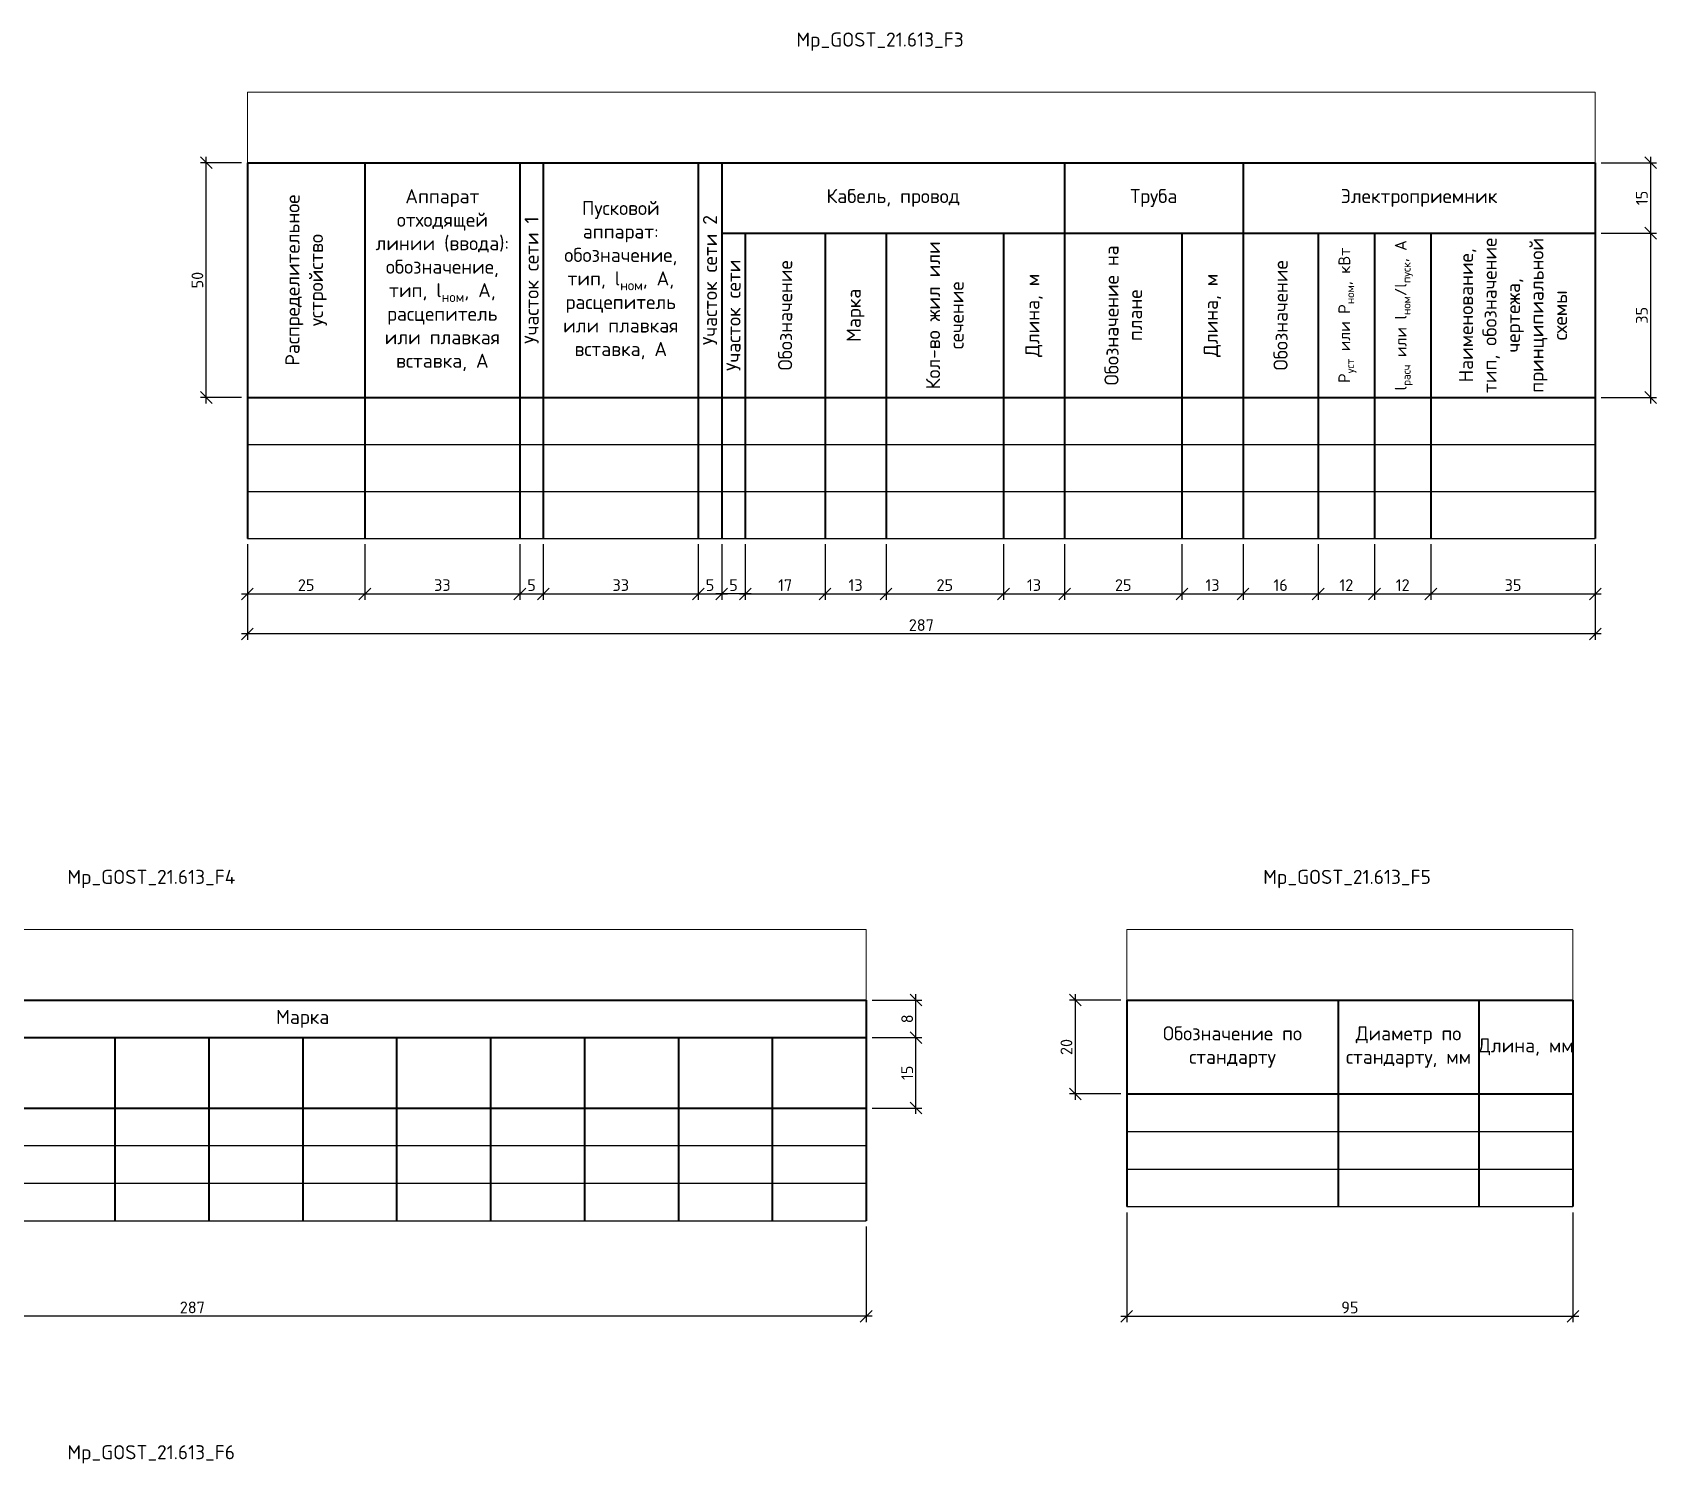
# Model space of a CAD drawing. Header units: millimetres. Extents: x 1497 to 8154, y -1970 to 1505.
# Drawn here: x 6895.7 to 7241.5, y 800.2 to 1105 of the extents above; entities that cross this region are included whole.
import ezdxf

# ---------------------------------------------------------------- set-up
doc = ezdxf.new("R2010")
doc.units = ezdxf.units.MM
doc.styles.add('MpTextStyle', font='isocpeur.ttf')
doc.dimstyles.new('MpDimStyle', dxfattribs={"dimtxt": 2.5, "dimasz": 2.5, "dimexe": 1.25, "dimexo": 1.25, "dimtad": 1, "dimdec": 0, "dimdsep": 46, "dimtxsty": 'MpTextStyle', "dimblk": 'OBLIQUE', "dimcen": 2.5, "dimdle": 1.25, "dimadec": 0, "dimazin": 0, "dimtfac": 1, "dimtdec": 0, "dimtix": 1, "dimtmove": 2, "dimatfit": 3, "dimfxl": 1, "dimarcsym": 0})

# ---------------------------------------------------------------- blocks, each defined once
blk = doc.blocks.new('_Oblique')
at = {"color": 0, "linetype": 'ByBlock', "lineweight": -2}
blk.add_line((-0.5, -0.5), (0.5, 0.5), dxfattribs=at)
blk = doc.blocks.new('*D200')
at = {"color": 0, "lineweight": -2, "transparency": 16777216}
for p, q in [((6940.2, 1077.26), (6931.42, 1077.26)), ((6932.67, 1026.01), (6932.67, 1078.51)), ((6940.2, 1027.26), (6931.42, 1027.26))]:
    blk.add_line(p, q, dxfattribs=at)
at = {"layer": 'Defpoints', "color": 0, "transparency": 16777216}
for p in [(6932.67, 1077.26), (6941.45, 1077.26), (6941.45, 1027.26)]:
    blk.add_point(p, dxfattribs=at)
at = {"color": 0, "lineweight": -2, "transparency": 16777216, "xscale": 2.5, "yscale": 2.5, "zscale": 2.5}
for p, rotation in [((6932.67, 1077.26), 90), ((6932.67, 1027.26), 270)]:
    blk.add_blockref('_Oblique', p, dxfattribs=dict(at, rotation=rotation))
at = {"color": 0, "transparency": 16777216, "insert": (6930.79, 1052.26), "char_height": 2.5, "attachment_point": 5, "rotation": 90, "style": 'MpTextStyle'}
blk.add_mtext('50', dxfattribs=at)
blk = doc.blocks.new('*D201')
at = {"color": 0, "lineweight": -2, "transparency": 16777216}
for p, q in [((6941.45, 996.01), (6941.45, 984.18)), ((6966.45, 996.01), (6966.45, 984.18)), ((6940.2, 985.43), (6967.7, 985.43))]:
    blk.add_line(p, q, dxfattribs=at)
at = {"layer": 'Defpoints', "color": 0, "transparency": 16777216}
for p in [(6941.45, 997.26), (6966.45, 997.26), (6966.45, 985.43)]:
    blk.add_point(p, dxfattribs=at)
at = {"color": 0, "lineweight": -2, "transparency": 16777216, "xscale": 2.5, "yscale": 2.5, "zscale": 2.5, "rotation": 180}
blk.add_blockref('_Oblique', (6941.45, 985.43), dxfattribs=at)
at = {"color": 0, "lineweight": -2, "transparency": 16777216, "xscale": 2.5, "yscale": 2.5, "zscale": 2.5}
blk.add_blockref('_Oblique', (6966.45, 985.43), dxfattribs=at)
at = {"color": 0, "transparency": 16777216, "insert": (6953.95, 987.31), "char_height": 2.5, "attachment_point": 5, "style": 'MpTextStyle'}
blk.add_mtext('25', dxfattribs=at)
blk = doc.blocks.new('*D202')
at = {"color": 0, "lineweight": -2, "transparency": 16777216}
for p, q in [((6966.45, 996.01), (6966.45, 984.18)), ((6999.45, 996.01), (6999.45, 984.18)), ((6965.2, 985.43), (7000.7, 985.43))]:
    blk.add_line(p, q, dxfattribs=at)
at = {"layer": 'Defpoints', "color": 0, "transparency": 16777216}
for p in [(6966.45, 997.26), (6999.45, 997.26), (6999.45, 985.43)]:
    blk.add_point(p, dxfattribs=at)
at = {"color": 0, "lineweight": -2, "transparency": 16777216, "xscale": 2.5, "yscale": 2.5, "zscale": 2.5, "rotation": 180}
blk.add_blockref('_Oblique', (6966.45, 985.43), dxfattribs=at)
at = {"color": 0, "lineweight": -2, "transparency": 16777216, "xscale": 2.5, "yscale": 2.5, "zscale": 2.5}
blk.add_blockref('_Oblique', (6999.45, 985.43), dxfattribs=at)
at = {"color": 0, "transparency": 16777216, "insert": (6982.95, 987.31), "char_height": 2.5, "attachment_point": 5, "style": 'MpTextStyle'}
blk.add_mtext('33', dxfattribs=at)
blk = doc.blocks.new('*D203')
at = {"color": 0, "lineweight": -2, "transparency": 16777216}
for p, q in [((6999.45, 996.01), (6999.45, 984.18)), ((7004.45, 996.01), (7004.45, 984.18)), ((6998.2, 985.43), (7005.7, 985.43))]:
    blk.add_line(p, q, dxfattribs=at)
at = {"layer": 'Defpoints', "color": 0, "transparency": 16777216}
for p in [(6999.45, 997.26), (7004.45, 997.26), (7004.45, 985.43)]:
    blk.add_point(p, dxfattribs=at)
at = {"color": 0, "lineweight": -2, "transparency": 16777216, "xscale": 2.5, "yscale": 2.5, "zscale": 2.5, "rotation": 180}
blk.add_blockref('_Oblique', (6999.45, 985.43), dxfattribs=at)
at = {"color": 0, "lineweight": -2, "transparency": 16777216, "xscale": 2.5, "yscale": 2.5, "zscale": 2.5}
blk.add_blockref('_Oblique', (7004.45, 985.43), dxfattribs=at)
at = {"color": 0, "transparency": 16777216, "insert": (7001.95, 987.31), "char_height": 2.5, "attachment_point": 5, "style": 'MpTextStyle'}
blk.add_mtext('5', dxfattribs=at)
blk = doc.blocks.new('*D204')
at = {"color": 0, "lineweight": -2, "transparency": 16777216}
for p, q in [((7004.45, 996.01), (7004.45, 984.18)), ((7037.45, 996.01), (7037.45, 984.18)), ((7003.2, 985.43), (7038.7, 985.43))]:
    blk.add_line(p, q, dxfattribs=at)
at = {"layer": 'Defpoints', "color": 0, "transparency": 16777216}
for p in [(7004.45, 997.26), (7037.45, 997.26), (7037.45, 985.43)]:
    blk.add_point(p, dxfattribs=at)
at = {"color": 0, "lineweight": -2, "transparency": 16777216, "xscale": 2.5, "yscale": 2.5, "zscale": 2.5, "rotation": 180}
blk.add_blockref('_Oblique', (7004.45, 985.43), dxfattribs=at)
at = {"color": 0, "lineweight": -2, "transparency": 16777216, "xscale": 2.5, "yscale": 2.5, "zscale": 2.5}
blk.add_blockref('_Oblique', (7037.45, 985.43), dxfattribs=at)
at = {"color": 0, "transparency": 16777216, "insert": (7020.95, 987.31), "char_height": 2.5, "attachment_point": 5, "style": 'MpTextStyle'}
blk.add_mtext('33', dxfattribs=at)
blk = doc.blocks.new('*D205')
at = {"color": 0, "lineweight": -2, "transparency": 16777216}
for p, q in [((7037.45, 996.01), (7037.45, 984.18)), ((7042.45, 996.01), (7042.45, 984.18)), ((7036.2, 985.43), (7043.7, 985.43))]:
    blk.add_line(p, q, dxfattribs=at)
at = {"layer": 'Defpoints', "color": 0, "transparency": 16777216}
for p in [(7037.45, 997.26), (7042.45, 997.26), (7042.45, 985.43)]:
    blk.add_point(p, dxfattribs=at)
at = {"color": 0, "lineweight": -2, "transparency": 16777216, "xscale": 2.5, "yscale": 2.5, "zscale": 2.5, "rotation": 180}
blk.add_blockref('_Oblique', (7037.45, 985.43), dxfattribs=at)
at = {"color": 0, "lineweight": -2, "transparency": 16777216, "xscale": 2.5, "yscale": 2.5, "zscale": 2.5}
blk.add_blockref('_Oblique', (7042.45, 985.43), dxfattribs=at)
at = {"color": 0, "transparency": 16777216, "insert": (7039.95, 987.31), "char_height": 2.5, "attachment_point": 5, "style": 'MpTextStyle'}
blk.add_mtext('5', dxfattribs=at)
blk = doc.blocks.new('*D206')
at = {"color": 0, "lineweight": -2, "transparency": 16777216}
for p, q in [((7042.45, 996.01), (7042.45, 984.18)), ((7047.45, 996.01), (7047.45, 984.18)), ((7048.7, 985.43), (7041.2, 985.43))]:
    blk.add_line(p, q, dxfattribs=at)
at = {"layer": 'Defpoints', "color": 0, "transparency": 16777216}
for p in [(7042.45, 997.26), (7047.45, 997.26), (7042.45, 985.43)]:
    blk.add_point(p, dxfattribs=at)
at = {"color": 0, "lineweight": -2, "transparency": 16777216, "xscale": 2.5, "yscale": 2.5, "zscale": 2.5, "rotation": 180}
blk.add_blockref('_Oblique', (7042.45, 985.43), dxfattribs=at)
at = {"color": 0, "lineweight": -2, "transparency": 16777216, "xscale": 2.5, "yscale": 2.5, "zscale": 2.5}
blk.add_blockref('_Oblique', (7047.45, 985.43), dxfattribs=at)
at = {"color": 0, "transparency": 16777216, "insert": (7044.95, 987.31), "char_height": 2.5, "attachment_point": 5, "style": 'MpTextStyle'}
blk.add_mtext('5', dxfattribs=at)
blk = doc.blocks.new('*D207')
at = {"color": 0, "lineweight": -2, "transparency": 16777216}
for p, q in [((7047.45, 996.01), (7047.45, 984.18)), ((7064.45, 996.01), (7064.45, 984.18)), ((7046.2, 985.43), (7065.7, 985.43))]:
    blk.add_line(p, q, dxfattribs=at)
at = {"layer": 'Defpoints', "color": 0, "transparency": 16777216}
for p in [(7047.45, 997.26), (7064.45, 997.26), (7064.45, 985.43)]:
    blk.add_point(p, dxfattribs=at)
at = {"color": 0, "lineweight": -2, "transparency": 16777216, "xscale": 2.5, "yscale": 2.5, "zscale": 2.5, "rotation": 180}
blk.add_blockref('_Oblique', (7047.45, 985.43), dxfattribs=at)
at = {"color": 0, "lineweight": -2, "transparency": 16777216, "xscale": 2.5, "yscale": 2.5, "zscale": 2.5}
blk.add_blockref('_Oblique', (7064.45, 985.43), dxfattribs=at)
at = {"color": 0, "transparency": 16777216, "insert": (7055.95, 987.31), "char_height": 2.5, "attachment_point": 5, "style": 'MpTextStyle'}
blk.add_mtext('17', dxfattribs=at)
blk = doc.blocks.new('*D208')
at = {"color": 0, "lineweight": -2, "transparency": 16777216}
for p, q in [((7064.45, 996.01), (7064.45, 984.18)), ((7077.45, 996.01), (7077.45, 984.18)), ((7063.2, 985.43), (7078.7, 985.43))]:
    blk.add_line(p, q, dxfattribs=at)
at = {"layer": 'Defpoints', "color": 0, "transparency": 16777216}
for p in [(7064.45, 997.26), (7077.45, 997.26), (7077.45, 985.43)]:
    blk.add_point(p, dxfattribs=at)
at = {"color": 0, "lineweight": -2, "transparency": 16777216, "xscale": 2.5, "yscale": 2.5, "zscale": 2.5, "rotation": 180}
blk.add_blockref('_Oblique', (7064.45, 985.43), dxfattribs=at)
at = {"color": 0, "lineweight": -2, "transparency": 16777216, "xscale": 2.5, "yscale": 2.5, "zscale": 2.5}
blk.add_blockref('_Oblique', (7077.45, 985.43), dxfattribs=at)
at = {"color": 0, "transparency": 16777216, "insert": (7070.95, 987.31), "char_height": 2.5, "attachment_point": 5, "style": 'MpTextStyle'}
blk.add_mtext('13', dxfattribs=at)
blk = doc.blocks.new('*D209')
at = {"color": 0, "lineweight": -2, "transparency": 16777216}
for p, q in [((7077.45, 996.01), (7077.45, 984.18)), ((7102.45, 996.01), (7102.45, 984.18)), ((7076.2, 985.43), (7103.7, 985.43))]:
    blk.add_line(p, q, dxfattribs=at)
at = {"layer": 'Defpoints', "color": 0, "transparency": 16777216}
for p in [(7077.45, 997.26), (7102.45, 997.26), (7102.45, 985.43)]:
    blk.add_point(p, dxfattribs=at)
at = {"color": 0, "lineweight": -2, "transparency": 16777216, "xscale": 2.5, "yscale": 2.5, "zscale": 2.5, "rotation": 180}
blk.add_blockref('_Oblique', (7077.45, 985.43), dxfattribs=at)
at = {"color": 0, "lineweight": -2, "transparency": 16777216, "xscale": 2.5, "yscale": 2.5, "zscale": 2.5}
blk.add_blockref('_Oblique', (7102.45, 985.43), dxfattribs=at)
at = {"color": 0, "transparency": 16777216, "insert": (7089.95, 987.31), "char_height": 2.5, "attachment_point": 5, "style": 'MpTextStyle'}
blk.add_mtext('25', dxfattribs=at)
blk = doc.blocks.new('*D210')
at = {"color": 0, "lineweight": -2, "transparency": 16777216}
for p, q in [((7102.45, 996.01), (7102.45, 984.18)), ((7115.45, 996.01), (7115.45, 984.18)), ((7101.2, 985.43), (7116.7, 985.43))]:
    blk.add_line(p, q, dxfattribs=at)
at = {"layer": 'Defpoints', "color": 0, "transparency": 16777216}
for p in [(7102.45, 997.26), (7115.45, 997.26), (7115.45, 985.43)]:
    blk.add_point(p, dxfattribs=at)
at = {"color": 0, "lineweight": -2, "transparency": 16777216, "xscale": 2.5, "yscale": 2.5, "zscale": 2.5, "rotation": 180}
blk.add_blockref('_Oblique', (7102.45, 985.43), dxfattribs=at)
at = {"color": 0, "lineweight": -2, "transparency": 16777216, "xscale": 2.5, "yscale": 2.5, "zscale": 2.5}
blk.add_blockref('_Oblique', (7115.45, 985.43), dxfattribs=at)
at = {"color": 0, "transparency": 16777216, "insert": (7108.95, 987.31), "char_height": 2.5, "attachment_point": 5, "style": 'MpTextStyle'}
blk.add_mtext('13', dxfattribs=at)
blk = doc.blocks.new('*D211')
at = {"color": 0, "lineweight": -2, "transparency": 16777216}
for p, q in [((7115.45, 996.01), (7115.45, 984.18)), ((7140.45, 996.01), (7140.45, 984.18)), ((7114.2, 985.43), (7141.7, 985.43))]:
    blk.add_line(p, q, dxfattribs=at)
at = {"layer": 'Defpoints', "color": 0, "transparency": 16777216}
for p in [(7115.45, 997.26), (7140.45, 997.26), (7140.45, 985.43)]:
    blk.add_point(p, dxfattribs=at)
at = {"color": 0, "lineweight": -2, "transparency": 16777216, "xscale": 2.5, "yscale": 2.5, "zscale": 2.5, "rotation": 180}
blk.add_blockref('_Oblique', (7115.45, 985.43), dxfattribs=at)
at = {"color": 0, "lineweight": -2, "transparency": 16777216, "xscale": 2.5, "yscale": 2.5, "zscale": 2.5}
blk.add_blockref('_Oblique', (7140.45, 985.43), dxfattribs=at)
at = {"color": 0, "transparency": 16777216, "insert": (7127.95, 987.31), "char_height": 2.5, "attachment_point": 5, "style": 'MpTextStyle'}
blk.add_mtext('25', dxfattribs=at)
blk = doc.blocks.new('*D212')
at = {"color": 0, "lineweight": -2, "transparency": 16777216}
for p, q in [((7140.45, 996.01), (7140.45, 984.18)), ((7153.45, 996.01), (7153.45, 984.18)), ((7139.2, 985.43), (7154.7, 985.43))]:
    blk.add_line(p, q, dxfattribs=at)
at = {"layer": 'Defpoints', "color": 0, "transparency": 16777216}
for p in [(7140.45, 997.26), (7153.45, 997.26), (7153.45, 985.43)]:
    blk.add_point(p, dxfattribs=at)
at = {"color": 0, "lineweight": -2, "transparency": 16777216, "xscale": 2.5, "yscale": 2.5, "zscale": 2.5, "rotation": 180}
blk.add_blockref('_Oblique', (7140.45, 985.43), dxfattribs=at)
at = {"color": 0, "lineweight": -2, "transparency": 16777216, "xscale": 2.5, "yscale": 2.5, "zscale": 2.5}
blk.add_blockref('_Oblique', (7153.45, 985.43), dxfattribs=at)
at = {"color": 0, "transparency": 16777216, "insert": (7146.95, 987.31), "char_height": 2.5, "attachment_point": 5, "style": 'MpTextStyle'}
blk.add_mtext('13', dxfattribs=at)
blk = doc.blocks.new('*D213')
at = {"color": 0, "lineweight": -2, "transparency": 16777216}
for p, q in [((7153.45, 996.01), (7153.45, 984.18)), ((7169.45, 996.01), (7169.45, 984.18)), ((7152.2, 985.43), (7170.7, 985.43))]:
    blk.add_line(p, q, dxfattribs=at)
at = {"layer": 'Defpoints', "color": 0, "transparency": 16777216}
for p in [(7153.45, 997.26), (7169.45, 997.26), (7169.45, 985.43)]:
    blk.add_point(p, dxfattribs=at)
at = {"color": 0, "lineweight": -2, "transparency": 16777216, "xscale": 2.5, "yscale": 2.5, "zscale": 2.5, "rotation": 180}
blk.add_blockref('_Oblique', (7153.45, 985.43), dxfattribs=at)
at = {"color": 0, "lineweight": -2, "transparency": 16777216, "xscale": 2.5, "yscale": 2.5, "zscale": 2.5}
blk.add_blockref('_Oblique', (7169.45, 985.43), dxfattribs=at)
at = {"color": 0, "transparency": 16777216, "insert": (7161.45, 987.31), "char_height": 2.5, "attachment_point": 5, "style": 'MpTextStyle'}
blk.add_mtext('16', dxfattribs=at)
blk = doc.blocks.new('*D214')
at = {"color": 0, "lineweight": -2, "transparency": 16777216}
for p, q in [((7169.45, 996.01), (7169.45, 984.18)), ((7181.45, 996.01), (7181.45, 984.18)), ((7168.2, 985.43), (7182.7, 985.43))]:
    blk.add_line(p, q, dxfattribs=at)
at = {"layer": 'Defpoints', "color": 0, "transparency": 16777216}
for p in [(7169.45, 997.26), (7181.45, 997.26), (7181.45, 985.43)]:
    blk.add_point(p, dxfattribs=at)
at = {"color": 0, "lineweight": -2, "transparency": 16777216, "xscale": 2.5, "yscale": 2.5, "zscale": 2.5, "rotation": 180}
blk.add_blockref('_Oblique', (7169.45, 985.43), dxfattribs=at)
at = {"color": 0, "lineweight": -2, "transparency": 16777216, "xscale": 2.5, "yscale": 2.5, "zscale": 2.5}
blk.add_blockref('_Oblique', (7181.45, 985.43), dxfattribs=at)
at = {"color": 0, "transparency": 16777216, "insert": (7175.45, 987.31), "char_height": 2.5, "attachment_point": 5, "style": 'MpTextStyle'}
blk.add_mtext('12', dxfattribs=at)
blk = doc.blocks.new('*D215')
at = {"color": 0, "lineweight": -2, "transparency": 16777216}
for p, q in [((7181.45, 996.01), (7181.45, 984.18)), ((7193.45, 996.01), (7193.45, 984.18)), ((7180.2, 985.43), (7194.7, 985.43))]:
    blk.add_line(p, q, dxfattribs=at)
at = {"layer": 'Defpoints', "color": 0, "transparency": 16777216}
for p in [(7181.45, 997.26), (7193.45, 997.26), (7193.45, 985.43)]:
    blk.add_point(p, dxfattribs=at)
at = {"color": 0, "lineweight": -2, "transparency": 16777216, "xscale": 2.5, "yscale": 2.5, "zscale": 2.5, "rotation": 180}
blk.add_blockref('_Oblique', (7181.45, 985.43), dxfattribs=at)
at = {"color": 0, "lineweight": -2, "transparency": 16777216, "xscale": 2.5, "yscale": 2.5, "zscale": 2.5}
blk.add_blockref('_Oblique', (7193.45, 985.43), dxfattribs=at)
at = {"color": 0, "transparency": 16777216, "insert": (7187.45, 987.31), "char_height": 2.5, "attachment_point": 5, "style": 'MpTextStyle'}
blk.add_mtext('12', dxfattribs=at)
blk = doc.blocks.new('*D216')
at = {"color": 0, "lineweight": -2, "transparency": 16777216}
for p, q in [((7193.45, 996.01), (7193.45, 984.18)), ((7228.45, 996.01), (7228.45, 984.18)), ((7192.2, 985.43), (7229.7, 985.43))]:
    blk.add_line(p, q, dxfattribs=at)
at = {"layer": 'Defpoints', "color": 0, "transparency": 16777216}
for p in [(7193.45, 997.26), (7228.45, 997.26), (7228.45, 985.43)]:
    blk.add_point(p, dxfattribs=at)
at = {"color": 0, "lineweight": -2, "transparency": 16777216, "xscale": 2.5, "yscale": 2.5, "zscale": 2.5, "rotation": 180}
blk.add_blockref('_Oblique', (7193.45, 985.43), dxfattribs=at)
at = {"color": 0, "lineweight": -2, "transparency": 16777216, "xscale": 2.5, "yscale": 2.5, "zscale": 2.5}
blk.add_blockref('_Oblique', (7228.45, 985.43), dxfattribs=at)
at = {"color": 0, "transparency": 16777216, "insert": (7210.95, 987.31), "char_height": 2.5, "attachment_point": 5, "style": 'MpTextStyle'}
blk.add_mtext('35', dxfattribs=at)
blk = doc.blocks.new('*D217')
at = {"color": 0, "lineweight": -2, "transparency": 16777216}
for p, q in [((6941.45, 996.01), (6941.45, 975.67)), ((7228.45, 996.01), (7228.45, 975.67)), ((7229.7, 976.92), (6940.2, 976.92))]:
    blk.add_line(p, q, dxfattribs=at)
at = {"layer": 'Defpoints', "color": 0, "transparency": 16777216}
for p in [(6941.45, 997.26), (7228.45, 997.26), (6941.45, 976.92)]:
    blk.add_point(p, dxfattribs=at)
at = {"color": 0, "lineweight": -2, "transparency": 16777216, "xscale": 2.5, "yscale": 2.5, "zscale": 2.5, "rotation": 180}
blk.add_blockref('_Oblique', (6941.45, 976.92), dxfattribs=at)
at = {"color": 0, "lineweight": -2, "transparency": 16777216, "xscale": 2.5, "yscale": 2.5, "zscale": 2.5}
blk.add_blockref('_Oblique', (7228.45, 976.92), dxfattribs=at)
at = {"color": 0, "transparency": 16777216, "insert": (7084.95, 978.8), "char_height": 2.5, "attachment_point": 5, "style": 'MpTextStyle'}
blk.add_mtext('287', dxfattribs=at)
blk = doc.blocks.new('*D218')
at = {"color": 0, "lineweight": -2, "transparency": 16777216}
for p, q in [((7229.7, 1077.26), (7241.5, 1077.26)), ((7240.25, 1078.51), (7240.25, 1061.01)), ((7229.7, 1062.26), (7241.5, 1062.26))]:
    blk.add_line(p, q, dxfattribs=at)
at = {"layer": 'Defpoints', "color": 0, "transparency": 16777216}
for p in [(7228.45, 1077.26), (7228.45, 1062.26), (7240.25, 1062.26)]:
    blk.add_point(p, dxfattribs=at)
at = {"color": 0, "lineweight": -2, "transparency": 16777216, "xscale": 2.5, "yscale": 2.5, "zscale": 2.5}
for p, rotation in [((7240.25, 1077.26), 90), ((7240.25, 1062.26), 270)]:
    blk.add_blockref('_Oblique', p, dxfattribs=dict(at, rotation=rotation))
at = {"color": 0, "transparency": 16777216, "insert": (7238.38, 1069.76), "char_height": 2.5, "attachment_point": 5, "rotation": 90, "style": 'MpTextStyle'}
blk.add_mtext('15', dxfattribs=at)
blk = doc.blocks.new('*D219')
at = {"color": 0, "lineweight": -2, "transparency": 16777216}
for p, q in [((7229.7, 1062.26), (7241.5, 1062.26)), ((7240.25, 1063.51), (7240.25, 1026.01)), ((7229.7, 1027.26), (7241.5, 1027.26))]:
    blk.add_line(p, q, dxfattribs=at)
at = {"layer": 'Defpoints', "color": 0, "transparency": 16777216}
for p in [(7228.45, 1062.26), (7228.45, 1027.26), (7240.25, 1027.26)]:
    blk.add_point(p, dxfattribs=at)
at = {"color": 0, "lineweight": -2, "transparency": 16777216, "xscale": 2.5, "yscale": 2.5, "zscale": 2.5}
for p, rotation in [((7240.25, 1062.26), 90), ((7240.25, 1027.26), 270)]:
    blk.add_blockref('_Oblique', p, dxfattribs=dict(at, rotation=rotation))
at = {"color": 0, "transparency": 16777216, "insert": (7238.38, 1044.76), "char_height": 2.5, "attachment_point": 5, "rotation": 90, "style": 'MpTextStyle'}
blk.add_mtext('35', dxfattribs=at)
blk = doc.blocks.new('*T220')
at = {"color": 0, "linetype": 'ByBlock', "lineweight": 40, "transparency": 16777216}
for p, q in [((0, -15), (287, -15)), ((0, -15), (0, -95)), ((25, -15), (25, -95)), ((58, -15), (58, -95)), ((63, -15), (63, -95)), ((96, -15), (96, -95)), ((101, -15), (101, -95)), ((174, -15), (174, -95)), ((212, -15), (212, -95)), ((287, -15), (287, -95)), ((101, -30), (287, -30)), ((106, -30), (106, -95)), ((123, -30), (123, -95)), ((136, -30), (136, -95)), ((161, -30), (161, -95)), ((199, -30), (199, -95)), ((228, -30), (228, -95)), ((240, -30), (240, -95)), ((252, -30), (252, -95)), ((0, -65), (287, -65))]:
    blk.add_line(p, q, dxfattribs=at)
at = {"color": 0, "linetype": 'ByBlock', "lineweight": -2, "transparency": 16777216}
for p, q in [((0, -75), (287, -75)), ((0, -85), (287, -85)), ((0, -95), (287, -95))]:
    blk.add_line(p, q, dxfattribs=at)
at = {"layer": 'Defpoints', "color": 8, "linetype": 'ByBlock', "lineweight": 0, "transparency": 16777216}
for p, q in [((0, 0), (287, 0)), ((0, 0), (0, -15)), ((287, 0), (287, -15))]:
    blk.add_line(p, q, dxfattribs=at)
at = {"color": 0, "transparency": 16777216, "char_height": 3, "attachment_point": 5, "style": 'MpTextStyle'}
for s, insert, width in [('\\A1;Аппарат отходящей\\Pлинии (ввода): обозначение, тип, l{\\H0.7x;\\S^ ном;\\H1.4286x;, А, расцепитель\\Pили плавкая вставка, А}', (41.5, -40), 33), ('Кабель, провод', (137.5, -22.5), 73), ('Труба', (193, -22.5), 38), ('Электроприемник', (249.5, -22.5), 75), ('Пусковой аппарат: {\\A1;обозначение, тип, l\\H0.7x;\\S^ ном;\\H1.4286x;, А, расцепитель\\Pили плавкая вставка, А}', (79.5, -40), 33)]:
    blk.add_mtext(s, dxfattribs=dict(at, insert=insert, width=width))
at = {"color": 0, "transparency": 16777216, "attachment_point": 5, "rotation": 90, "style": 'MpTextStyle'}
for s, insert, char_height, width in [('Распределительное устройство', (12.5, -40), 3, 50), ('Участок сети 1', (60.5, -40), 3, 50), ('Участок сети 2', (98.5, -40), 3, 50), ('Кол-во жил или сечение', (148.5, -47.5), 3, 35), ('Обозначение на плане', (186.5, -47.5), 3, 35), ('\\A1;P{\\H0.7x;\\S^ уст;} или P{\\H0.7x;\\S^ ном;}, кВт', (234, -47.5), 2.5, 35), ('\\A1;l{\\H0.7x;\\S^ расч;} или l{\\H0.7x;\\S^ ном;}/l{\\H0.7x;\\S^ пуск;}, А', (246, -47.5), 2.5, 35), ('Наименование, тип, обозначение чертежа, принципиальной схемы', (269.5, -47.5), 3, 35), ('Участок сети', (103.5, -47.5), 3, 35), ('Обозначение', (114.5, -47.5), 3, 35), ('Обозначение', (220, -47.5), 3, 35), ('Длина, м', (167.5, -47.5), 3, 35), ('Длина, м', (205.5, -47.5), 3, 35), ('Марка', (129.5, -47.5), 3, 35)]:
    blk.add_mtext(s, dxfattribs=dict(at, insert=insert, char_height=char_height, width=width))
blk = doc.blocks.new('*D222')
at = {"color": 0, "lineweight": -2, "transparency": 16777216}
for p, q in [((6786.21, 850.69), (6786.21, 830.35)), ((7073.21, 850.69), (7073.21, 830.35)), ((7074.46, 831.6), (6784.96, 831.6))]:
    blk.add_line(p, q, dxfattribs=at)
at = {"layer": 'Defpoints', "color": 0, "transparency": 16777216}
for p in [(6786.21, 851.94), (7073.21, 851.94), (6786.21, 831.6)]:
    blk.add_point(p, dxfattribs=at)
at = {"color": 0, "lineweight": -2, "transparency": 16777216, "xscale": 2.5, "yscale": 2.5, "zscale": 2.5, "rotation": 180}
blk.add_blockref('_Oblique', (6786.21, 831.6), dxfattribs=at)
at = {"color": 0, "lineweight": -2, "transparency": 16777216, "xscale": 2.5, "yscale": 2.5, "zscale": 2.5}
blk.add_blockref('_Oblique', (7073.21, 831.6), dxfattribs=at)
at = {"color": 0, "transparency": 16777216, "insert": (6929.71, 833.48), "char_height": 2.5, "attachment_point": 5, "style": 'MpTextStyle'}
blk.add_mtext('287', dxfattribs=at)
blk = doc.blocks.new('*D223')
at = {"color": 0, "lineweight": -2, "transparency": 16777216}
for p, q in [((7074.46, 890.94), (7085.06, 890.94)), ((7083.81, 874.69), (7083.81, 892.19)), ((7074.46, 875.94), (7085.06, 875.94))]:
    blk.add_line(p, q, dxfattribs=at)
at = {"layer": 'Defpoints', "color": 0, "transparency": 16777216}
for p in [(7073.21, 890.94), (7083.81, 890.94), (7073.21, 875.94)]:
    blk.add_point(p, dxfattribs=at)
at = {"color": 0, "lineweight": -2, "transparency": 16777216, "xscale": 2.5, "yscale": 2.5, "zscale": 2.5}
for p, rotation in [((7083.81, 890.94), 90), ((7083.81, 875.94), 270)]:
    blk.add_blockref('_Oblique', p, dxfattribs=dict(at, rotation=rotation))
at = {"color": 0, "transparency": 16777216, "insert": (7081.93, 883.44), "char_height": 2.5, "attachment_point": 5, "rotation": 90, "style": 'MpTextStyle'}
blk.add_mtext('15', dxfattribs=at)
blk = doc.blocks.new('*D224')
at = {"color": 0, "lineweight": -2, "transparency": 16777216}
for p, q in [((7083.81, 889.69), (7083.81, 900.19)), ((7074.46, 898.94), (7085.06, 898.94)), ((7074.46, 890.94), (7085.06, 890.94))]:
    blk.add_line(p, q, dxfattribs=at)
at = {"layer": 'Defpoints', "color": 0, "transparency": 16777216}
for p in [(7073.21, 898.94), (7083.81, 898.94), (7073.21, 890.94)]:
    blk.add_point(p, dxfattribs=at)
at = {"color": 0, "lineweight": -2, "transparency": 16777216, "xscale": 2.5, "yscale": 2.5, "zscale": 2.5}
for p, rotation in [((7083.81, 898.94), 90), ((7083.81, 890.94), 270)]:
    blk.add_blockref('_Oblique', p, dxfattribs=dict(at, rotation=rotation))
at = {"color": 0, "transparency": 16777216, "insert": (7081.93, 894.94), "char_height": 2.5, "attachment_point": 5, "rotation": 90, "style": 'MpTextStyle'}
blk.add_mtext('8', dxfattribs=at)
blk = doc.blocks.new('*D227')
at = {"color": 0, "lineweight": -2, "transparency": 16777216}
for p, q in [((7128.7, 853.69), (7128.7, 830.35)), ((7223.7, 853.69), (7223.7, 830.35)), ((7127.45, 831.6), (7224.95, 831.6))]:
    blk.add_line(p, q, dxfattribs=at)
at = {"layer": 'Defpoints', "color": 0, "transparency": 16777216}
for p in [(7128.7, 854.94), (7223.7, 854.94), (7223.7, 831.6)]:
    blk.add_point(p, dxfattribs=at)
at = {"color": 0, "lineweight": -2, "transparency": 16777216, "xscale": 2.5, "yscale": 2.5, "zscale": 2.5, "rotation": 180}
blk.add_blockref('_Oblique', (7128.7, 831.6), dxfattribs=at)
at = {"color": 0, "lineweight": -2, "transparency": 16777216, "xscale": 2.5, "yscale": 2.5, "zscale": 2.5}
blk.add_blockref('_Oblique', (7223.7, 831.6), dxfattribs=at)
at = {"color": 0, "transparency": 16777216, "insert": (7176.2, 833.48), "char_height": 2.5, "attachment_point": 5, "style": 'MpTextStyle'}
blk.add_mtext('95', dxfattribs=at)
blk = doc.blocks.new('*D228')
at = {"color": 0, "lineweight": -2, "transparency": 16777216}
for p, q in [((7117.72, 900.19), (7117.72, 877.69)), ((7127.45, 898.94), (7116.47, 898.94)), ((7127.45, 878.94), (7116.47, 878.94))]:
    blk.add_line(p, q, dxfattribs=at)
at = {"layer": 'Defpoints', "color": 0, "transparency": 16777216}
for p in [(7128.7, 898.94), (7117.72, 878.94), (7128.7, 878.94)]:
    blk.add_point(p, dxfattribs=at)
at = {"color": 0, "lineweight": -2, "transparency": 16777216, "xscale": 2.5, "yscale": 2.5, "zscale": 2.5}
for p, rotation in [((7117.72, 898.94), 90), ((7117.72, 878.94), 270)]:
    blk.add_blockref('_Oblique', p, dxfattribs=dict(at, rotation=rotation))
at = {"color": 0, "transparency": 16777216, "insert": (7115.85, 888.94), "char_height": 2.5, "attachment_point": 5, "rotation": 90, "style": 'MpTextStyle'}
blk.add_mtext('20', dxfattribs=at)
blk = doc.blocks.new('*T229')
at = {"color": 0, "linetype": 'ByBlock', "lineweight": 40, "transparency": 16777216}
for p, q in [((0, -15), (287, -15)), ((0, -15), (0, -62)), ((47, -15), (47, -62)), ((287, -15), (287, -62)), ((47, -23), (287, -23)), ((67, -23), (67, -62)), ((87, -23), (87, -62)), ((107, -23), (107, -62)), ((127, -23), (127, -62)), ((147, -23), (147, -62)), ((167, -23), (167, -62)), ((187, -23), (187, -62)), ((207, -23), (207, -62)), ((227, -23), (227, -62)), ((247, -23), (247, -62)), ((267, -23), (267, -62)), ((0, -38), (287, -38))]:
    blk.add_line(p, q, dxfattribs=at)
at = {"color": 0, "linetype": 'ByBlock', "lineweight": -2, "transparency": 16777216}
for p, q in [((0, -46), (287, -46)), ((0, -54), (287, -54)), ((0, -62), (287, -62))]:
    blk.add_line(p, q, dxfattribs=at)
at = {"layer": 'Defpoints', "color": 8, "linetype": 'ByBlock', "lineweight": 0, "transparency": 16777216}
for p, q in [((0, 0), (287, 0)), ((0, 0), (0, -15)), ((287, 0), (287, -15))]:
    blk.add_line(p, q, dxfattribs=at)
at = {"color": 0, "transparency": 16777216, "char_height": 3, "attachment_point": 5, "style": 'MpTextStyle'}
for s, insert, width in [('Марка', (167, -19), 240), ('Число и сечение жил, напряжение', (23.5, -26.5), 47)]:
    blk.add_mtext(s, dxfattribs=dict(at, insert=insert, width=width))
blk = doc.blocks.new('*T230')
at = {"color": 0, "linetype": 'ByBlock', "lineweight": 40, "transparency": 16777216}
for p, q in [((0, -15), (95, -15)), ((0, -15), (0, -59)), ((45, -15), (45, -59)), ((75, -15), (75, -59)), ((95, -15), (95, -59)), ((0, -35), (95, -35))]:
    blk.add_line(p, q, dxfattribs=at)
at = {"color": 0, "linetype": 'ByBlock', "lineweight": -2, "transparency": 16777216}
for p, q in [((0, -43), (95, -43)), ((0, -51), (95, -51)), ((0, -59), (95, -59))]:
    blk.add_line(p, q, dxfattribs=at)
at = {"layer": 'Defpoints', "color": 8, "linetype": 'ByBlock', "lineweight": 0, "transparency": 16777216}
for p, q in [((0, 0), (95, 0)), ((0, 0), (0, -15)), ((95, 0), (95, -15))]:
    blk.add_line(p, q, dxfattribs=at)
at = {"color": 0, "transparency": 16777216, "char_height": 3, "attachment_point": 5, "style": 'MpTextStyle'}
for s, insert, width in [('Обозначение по стандарту', (22.5, -25), 45), ('Диаметр по стандарту, мм', (60, -25), 30), ('Длина, мм', (85, -25), 20)]:
    blk.add_mtext(s, dxfattribs=dict(at, insert=insert, width=width))

msp = doc.modelspace()

# ---------------------------------------------------------------- block references
for name, p in [('*T220', (6941.45, 1092.26)), ('*T229', (6786.21, 913.94)), ('*T230', (7128.7, 913.94))]:
    msp.add_blockref(name, p)

# ---------------------------------------------------------------- texts
at = {"style": 'MpTextStyle'}
for s, p in [('Mp_GOST_21.613_F3', (7058.34, 1101.99)), ('Mp_GOST_21.613_F4', (6903.1, 923.67)), ('Mp_GOST_21.613_F5', (7157.75, 923.67)), ('Mp_GOST_21.613_F6', (6903.1, 801.14))]:
    msp.add_text(s, height=3, dxfattribs=at).set_placement(p)

# ---------------------------------------------------------------- dimensions: what is measured, and where the dimension line sits
for base, p1, p2, picture, middle in [((6932.67, 1077.26), (6941.45, 1027.26), (6941.45, 1077.26), '*D200', (6930.79, 1052.26)), ((7240.25, 1062.26), (7228.45, 1077.26), (7228.45, 1062.26), '*D218', (7238.38, 1069.76)), ((7240.25, 1027.26), (7228.45, 1062.26), (7228.45, 1027.26), '*D219', (7238.38, 1044.76)), ((7083.81, 898.94), (7073.21, 890.94), (7073.21, 898.94), '*D224', (7081.93, 894.94)), ((7117.72, 878.94), (7128.7, 898.94), (7128.7, 878.94), '*D228', (7115.85, 888.94)), ((7083.81, 890.94), (7073.21, 875.94), (7073.21, 890.94), '*D223', (7081.93, 883.44))]:
    dim = msp.add_linear_dim(base=base, p1=p1, p2=p2, angle=90, dimstyle='MpDimStyle')
    dim.commit()
    dim.dimension.update_dxf_attribs({"geometry": picture, "text_midpoint": middle})
for base, p1, p2, picture, middle in [((6966.45, 985.43), (6941.45, 997.26), (6966.45, 997.26), '*D201', (6953.95, 987.31)), ((6941.45, 976.92), (7228.45, 997.26), (6941.45, 997.26), '*D217', (7084.95, 978.8)), ((6999.45, 985.43), (6966.45, 997.26), (6999.45, 997.26), '*D202', (6982.95, 987.31)), ((7004.45, 985.43), (6999.45, 997.26), (7004.45, 997.26), '*D203', (7001.95, 987.31)), ((7037.45, 985.43), (7004.45, 997.26), (7037.45, 997.26), '*D204', (7020.95, 987.31)), ((7042.45, 985.43), (7037.45, 997.26), (7042.45, 997.26), '*D205', (7039.95, 987.31)), ((7042.45, 985.43), (7047.45, 997.26), (7042.45, 997.26), '*D206', (7044.95, 987.31)), ((7064.45, 985.43), (7047.45, 997.26), (7064.45, 997.26), '*D207', (7055.95, 987.31)), ((7077.45, 985.43), (7064.45, 997.26), (7077.45, 997.26), '*D208', (7070.95, 987.31)), ((7102.45, 985.43), (7077.45, 997.26), (7102.45, 997.26), '*D209', (7089.95, 987.31)), ((7115.45, 985.43), (7102.45, 997.26), (7115.45, 997.26), '*D210', (7108.95, 987.31)), ((7140.45, 985.43), (7115.45, 997.26), (7140.45, 997.26), '*D211', (7127.95, 987.31)), ((7153.45, 985.43), (7140.45, 997.26), (7153.45, 997.26), '*D212', (7146.95, 987.31)), ((7169.45, 985.43), (7153.45, 997.26), (7169.45, 997.26), '*D213', (7161.45, 987.31)), ((7181.45, 985.43), (7169.45, 997.26), (7181.45, 997.26), '*D214', (7175.45, 987.31)), ((7193.45, 985.43), (7181.45, 997.26), (7193.45, 997.26), '*D215', (7187.45, 987.31)), ((7228.45, 985.43), (7193.45, 997.26), (7228.45, 997.26), '*D216', (7210.95, 987.31)), ((7223.7, 831.6), (7128.7, 854.94), (7223.7, 854.94), '*D227', (7176.2, 833.48)), ((6786.21, 831.6), (7073.21, 851.94), (6786.21, 851.94), '*D222', (6929.71, 833.48))]:
    dim = msp.add_linear_dim(base=base, p1=p1, p2=p2, dimstyle='MpDimStyle')
    dim.commit()
    dim.dimension.update_dxf_attribs({"geometry": picture, "text_midpoint": middle})

doc.saveas('drawing.dxf')
